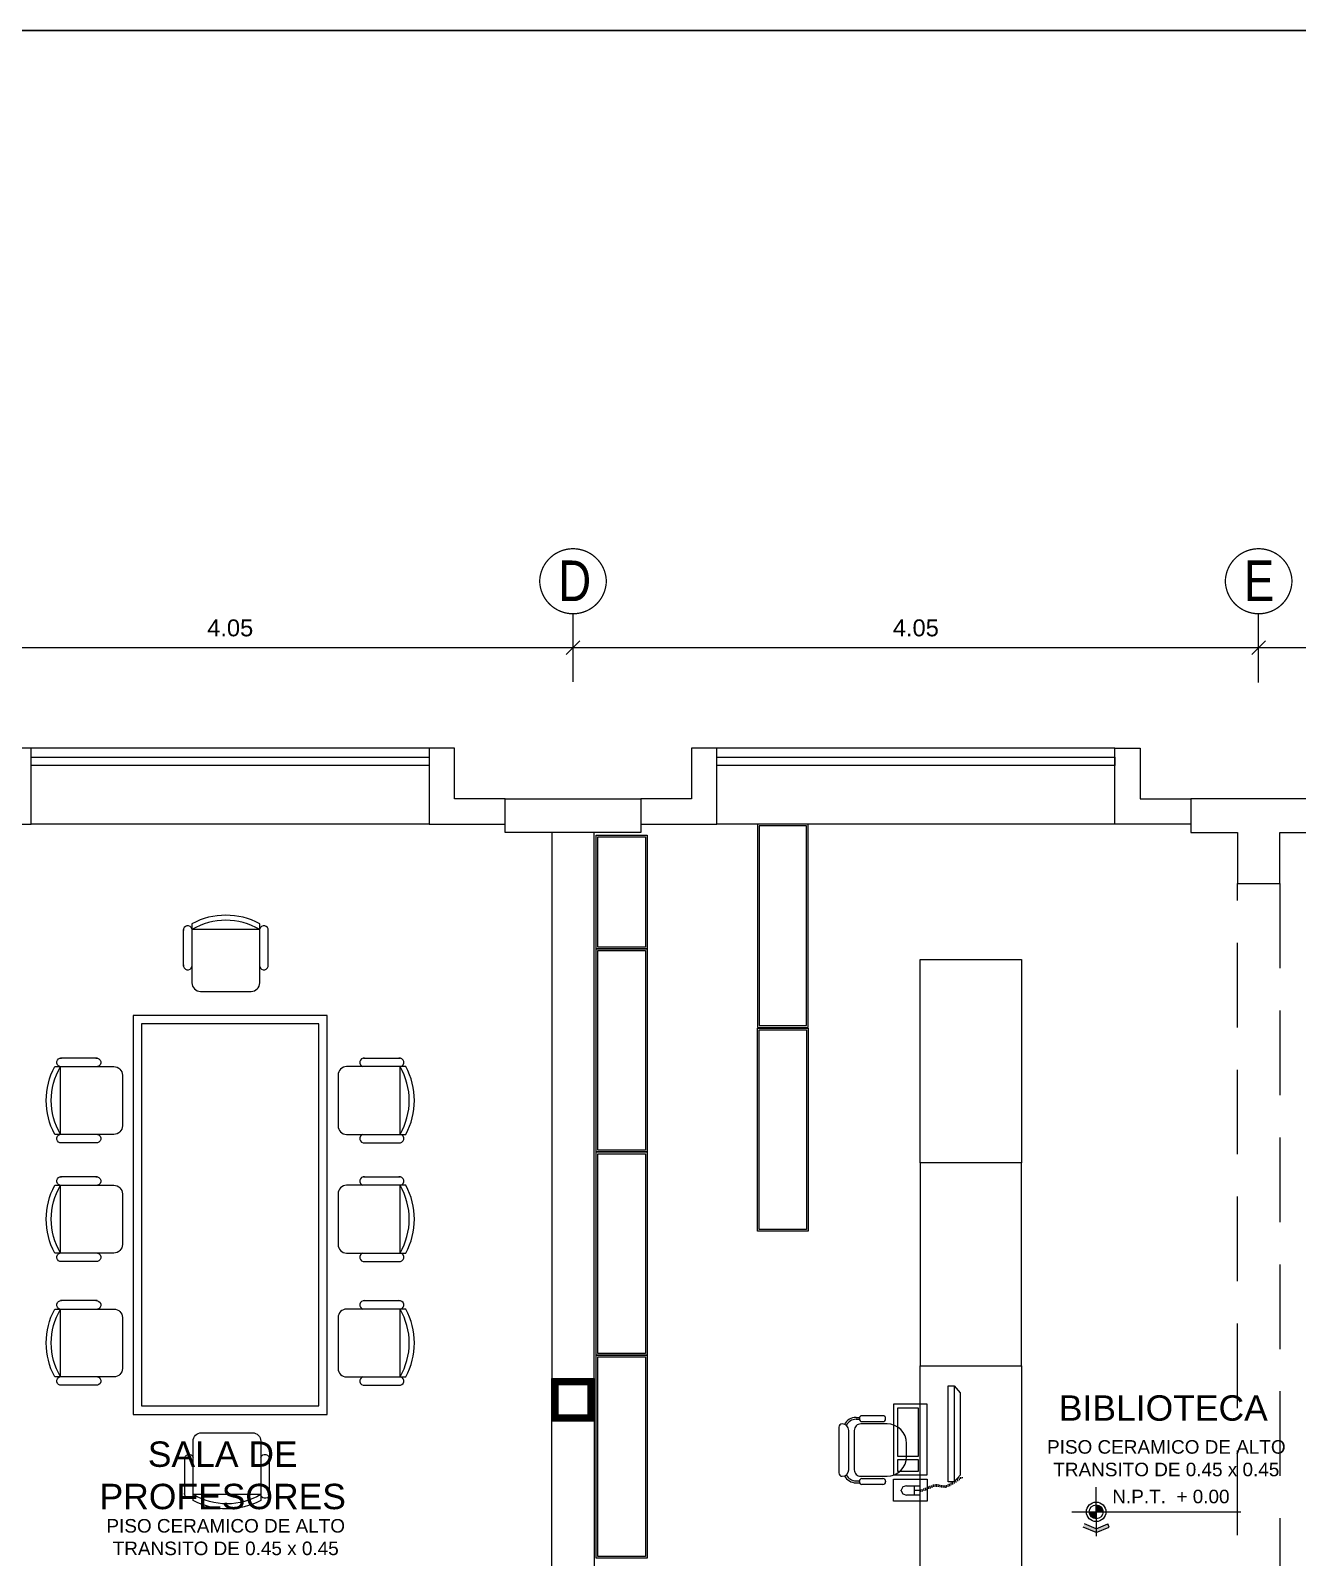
# Model space of a CAD drawing. Header units: millimetres. Extents: x 3354 to 3637, y 1117 to 1358.
# Drawn here: x 3387.9 to 3395.38, y 1235.56 to 1244.58 of the extents above; entities that cross this region are included whole.
import ezdxf

# ---------------------------------------------------------------- set-up
doc = ezdxf.new("R2010")
doc.units = ezdxf.units.MM
doc.linetypes.add('DASHED2', pattern=[0.375, 0.25, -0.125])
doc.layers.add('CASCO', color=252, linetype='Continuous', lineweight=9)
doc.layers.add('Efec-muebles', color=7, linetype='Continuous', lineweight=13, true_color=0x85826f)
doc.styles.add('1', font='arial.ttf')
doc.styles.get("Standard").update_dxf_attribs({"font": 'arial.ttf'})
doc.styles.add('style1', font='arial.ttf')
doc.styles.add('style2', font='arial.ttf')
doc.dimstyles.new('Esc  1  50', dxfattribs={"dimtxt": 0.1, "dimasz": 0.08, "dimexe": 0.2, "dimexo": 0.15, "dimgap": 0.065, "dimtad": 1, "dimzin": 4, "dimdsep": 46, "dimtxsty": 'Standard', "dimblk": 'OBLIQUE', "dimcen": 0.12, "dimdle": 0.15, "dimadec": 0, "dimazin": 0, "dimtfac": 1, "dimtix": 1, "dimtmove": 0, "dimatfit": 3, "dimldrblk": 'OBLIQUE', "dimfxl": 0, "dimarcsym": 0})

# ---------------------------------------------------------------- blocks, each defined once
blk = doc.blocks.new('SILLA1')
for p, q in [((-0.05, 0.2), (-0.4, 0.2)), ((-0.15, 0.25), (-0.3656, 0.25)), ((-0.3656, 0.2), (-0.3656, -0.2)), ((-0.05, 0.2), (-0.15, 0.2)), ((0, -0.15), (0, 0.15)), ((-0.4, -0.2), (-0.05, -0.2)), ((-0.15, -0.25), (-0.3656, -0.25))]:
    blk.add_line(p, q)
for centre, radius, start, end in [((-0.0264, 0), 0.4237, 151.83711, 208.16289), ((-0.0264, 0), 0.3937, 149.47325, 210.52675), ((-0.3622, 0.2246), 0.0256, 83.03087, 253.72604), ((-0.1534, 0.2246), 0.0256, 286.27396, 96.96913), ((-0.05, 0.15), 0.05, 0, 90), ((-0.05, -0.15), 0.05, 270, 0), ((-0.3622, -0.2246), 0.0256, 106.27396, 276.96913), ((-0.1534, -0.2246), 0.0256, 263.03087, 73.72604)]:
    blk.add_arc(centre, radius, start, end)
blk = doc.blocks.new('sdsf')
at = {"layer": 'Efec-muebles'}
for p, q in [((3315.161, 1707.7768), (3315.161, 1707.9075)), ((3315.161, 1707.9075), (3315.3599, 1707.9075)), ((3315.3599, 1707.9075), (3315.3599, 1707.7768)), ((3315.0001, 1707.8019), (3315.0013, 1707.788)), ((3315.0096, 1707.8081), (3315.0108, 1707.7941)), ((3315.018, 1707.8131), (3315.0191, 1707.7991)), ((3315.0275, 1707.8187), (3315.0286, 1707.8047)), ((3315.0359, 1707.8232), (3315.037, 1707.8086)), ((3315.0454, 1707.8271), (3315.0465, 1707.8131)), ((3315.0549, 1707.8282), (3315.056, 1707.8137)), ((3315.0644, 1707.8265), (3315.0655, 1707.8126)), ((3315.0739, 1707.8271), (3315.075, 1707.8131)), ((3315.0845, 1707.8248), (3315.0856, 1707.8109)), ((3315.094, 1707.8221), (3315.0951, 1707.8075)), ((3315.1035, 1707.8215), (3315.1046, 1707.8075)), ((3315.113, 1707.8221), (3315.1141, 1707.8081)), ((3315.1225, 1707.8226), (3315.1236, 1707.8086)), ((3315.1314, 1707.8282), (3315.1331, 1707.8137)), ((3315.1409, 1707.8316), (3315.142, 1707.817)), ((3315.1504, 1707.8349), (3315.1515, 1707.8204)), ((3315.1599, 1707.8399), (3315.161, 1707.826)), ((3315.1694, 1707.8433), (3315.1705, 1707.8288)), ((3315.1789, 1707.8466), (3315.18, 1707.8321)), ((3315.1884, 1707.8494), (3315.1895, 1707.8355)), ((3315.1979, 1707.8522), (3315.199, 1707.8377)), ((3315.2046, 1707.8159), (3315.2046, 1707.8707)), ((3315.2046, 1707.8707), (3315.2834, 1707.8707)), ((3315.2046, 1707.8433), (3315.2381, 1707.8433)), ((3315.2834, 1707.8159), (3315.2046, 1707.8159)), ((3315.2381, 1707.8159), (3315.2381, 1707.8707)), ((3315.3046, 1707.8634), (3315.2834, 1707.8707)), ((3315.2834, 1707.8159), (3315.3046, 1707.8232)), ((3315.3136, 1707.845), (3315.3046, 1707.8634)), ((3315.3046, 1707.8232), (3315.3136, 1707.8416)), ((3315.3136, 1707.845), (3315.3136, 1707.8416)), ((3315.4219, 1707.8083), (3315.5456, 1707.8083)), ((3314.9515, 1707.7707), (3314.9521, 1707.7656)), ((3314.961, 1707.7751), (3314.9622, 1707.7656)), ((3314.9663, 1707.7534), (3315.0013, 1707.7925)), ((3314.9663, 1707.2668), (3314.9663, 1707.7534)), ((3314.9705, 1707.7824), (3314.9716, 1707.7679)), ((3314.98, 1707.7897), (3314.9811, 1707.7751)), ((3314.9895, 1707.7958), (3314.9906, 1707.7813)), ((3315.0013, 1707.2261), (3315.0013, 1707.7925)), ((3315.0013, 1707.7925), (3315.0365, 1707.7925)), ((3315.0365, 1707.7925), (3315.0365, 1707.2261)), ((3315.1605, 1707.7505), (3315.1605, 1707.3349)), ((3315.3599, 1707.7505), (3315.1605, 1707.7505)), ((3315.3599, 1707.7768), (3315.161, 1707.7768)), ((3315.2108, 1707.7288), (3315.2108, 1707.6628)), ((3315.3353, 1707.7288), (3315.2108, 1707.7288)), ((3315.3353, 1707.6628), (3315.3353, 1707.7288)), ((3315.3599, 1707.3349), (3315.3599, 1707.7505)), ((3315.5525, 1707.7599), (3315.3978, 1707.7599)), ((3315.4064, 1707.789), (3315.4064, 1707.7929)), ((3315.5456, 1707.7735), (3315.4219, 1707.7735)), ((3315.5804, 1707.7985), (3315.56, 1707.7985)), ((3315.5804, 1707.7869), (3315.5609, 1707.7869)), ((3315.5611, 1707.7929), (3315.5611, 1707.789)), ((3315.5911, 1707.4892), (3315.5911, 1707.7212)), ((3315.6238, 1707.7212), (3315.6238, 1707.4892)), ((3315.6625, 1707.7599), (3315.6625, 1707.7599)), ((3315.6818, 1707.4698), (3315.6818, 1707.7405)), ((3315.2108, 1707.6628), (3315.3353, 1707.6628)), ((3315.2108, 1707.641), (3315.2108, 1707.3572)), ((3315.3353, 1707.641), (3315.2108, 1707.641)), ((3315.2818, 1707.6438), (3315.2818, 1707.5665)), ((3315.3353, 1707.3572), (3315.3353, 1707.641)), ((3315.3978, 1707.4505), (3315.5525, 1707.4505)), ((3315.6625, 1707.4505), (3315.6625, 1707.4505)), ((3315.2108, 1707.3572), (3315.3353, 1707.3572)), ((3315.4064, 1707.4214), (3315.4064, 1707.4175)), ((3315.5456, 1707.4368), (3315.4219, 1707.4368)), ((3315.4219, 1707.402), (3315.5456, 1707.402)), ((3315.5804, 1707.4118), (3315.56, 1707.4118)), ((3315.5804, 1707.4234), (3315.5609, 1707.4234)), ((3315.5611, 1707.4175), (3315.5611, 1707.4214)), ((3315.0013, 1707.2261), (3314.9663, 1707.2668)), ((3315.1605, 1707.3349), (3315.3599, 1707.3349)), ((3315.0365, 1707.2261), (3315.0013, 1707.2261))]:
    blk.add_line(p, q, dxfattribs=at)
for centre, radius, start, end in [((3315.4219, 1707.7929), 0.0155, 90, 180), ((3315.5456, 1707.7929), 0.0155, 0, 90), ((3315.3978, 1707.6438), 0.116, 90, 180), ((3315.4219, 1707.789), 0.0155, 180, 270), ((3315.5456, 1707.789), 0.0155, 270, 0), ((3315.5525, 1707.7212), 0.0387, 360, 90), ((3315.5804, 1707.7212), 0.0773, 27.88061, 90), ((3315.5804, 1707.7212), 0.0657, 27.61949, 90), ((3315.6625, 1707.7212), 0.0387, 90, 180), ((3315.6625, 1707.7405), 0.0193, 360, 90), ((3315.3978, 1707.5665), 0.116, 180, 270), ((3315.5525, 1707.4892), 0.0387, 270, 0), ((3315.5804, 1707.4892), 0.0657, 270, 332.38051), ((3315.5804, 1707.4892), 0.0773, 270, 332.11939), ((3315.6625, 1707.4892), 0.0387, 180, 270), ((3315.6625, 1707.4698), 0.0193, 270, 0), ((3315.4219, 1707.4214), 0.0155, 90, 180), ((3315.4219, 1707.4175), 0.0155, 180, 270), ((3315.5456, 1707.4214), 0.0155, 0, 90), ((3315.5456, 1707.4175), 0.0155, 270, 0)]:
    blk.add_arc(centre, radius, start, end, dxfattribs=at)
blk = doc.blocks.new('_Oblique')
at = {"color": 0, "linetype": 'ByBlock', "lineweight": -2}
blk.add_line((-0.5, -0.5), (0.5, 0.5), dxfattribs=at)
blk = doc.blocks.new('*D287')
at = {"layer": 'CASCO', "color": 0, "lineweight": -2, "transparency": 16777216}
for p, q in [((3364.4363, 1272.6032), (3364.4363, 1273.0099)), ((3368.4863, 1272.6077), (3368.4863, 1273.0099)), ((3364.2863, 1272.8099), (3368.6363, 1272.8099))]:
    blk.add_line(p, q, dxfattribs=at)
at = {"layer": 'Defpoints', "color": 0, "transparency": 16777216}
for p in [(3368.4863, 1272.8099), (3364.4363, 1272.4532), (3368.4863, 1272.4577)]:
    blk.add_point(p, dxfattribs=at)
at = {"layer": 'CASCO', "color": 0, "lineweight": -2, "transparency": 16777216, "xscale": 0.08, "yscale": 0.08, "zscale": 0.08, "rotation": 180}
blk.add_blockref('_Oblique', (3364.4363, 1272.8099), dxfattribs=at)
at = {"layer": 'CASCO', "color": 0, "lineweight": -2, "transparency": 16777216, "xscale": 0.08, "yscale": 0.08, "zscale": 0.08}
blk.add_blockref('_Oblique', (3368.4863, 1272.8099), dxfattribs=at)
at = {"layer": 'CASCO', "color": 0, "transparency": 16777216, "insert": (3366.4613, 1272.9259), "char_height": 0.1, "attachment_point": 5}
blk.add_mtext('4.05', dxfattribs=at)
blk = doc.blocks.new('*D288')
at = {"layer": 'CASCO', "color": 0, "lineweight": -2, "transparency": 16777216}
for p, q in [((3368.4863, 1272.6077), (3368.4863, 1273.0099)), ((3372.5363, 1272.6032), (3372.5363, 1273.0099)), ((3368.3363, 1272.8099), (3372.6863, 1272.8099))]:
    blk.add_line(p, q, dxfattribs=at)
at = {"layer": 'Defpoints', "color": 0, "transparency": 16777216}
for p in [(3372.5363, 1272.8099), (3368.4863, 1272.4577), (3372.5363, 1272.4532)]:
    blk.add_point(p, dxfattribs=at)
at = {"layer": 'CASCO', "color": 0, "lineweight": -2, "transparency": 16777216, "xscale": 0.08, "yscale": 0.08, "zscale": 0.08, "rotation": 180}
blk.add_blockref('_Oblique', (3368.4863, 1272.8099), dxfattribs=at)
at = {"layer": 'CASCO', "color": 0, "lineweight": -2, "transparency": 16777216, "xscale": 0.08, "yscale": 0.08, "zscale": 0.08}
blk.add_blockref('_Oblique', (3372.5363, 1272.8099), dxfattribs=at)
at = {"layer": 'CASCO', "color": 0, "transparency": 16777216, "insert": (3370.5113, 1272.9259), "char_height": 0.1, "attachment_point": 5}
blk.add_mtext('4.05', dxfattribs=at)
blk = doc.blocks.new('*D289')
at = {"layer": 'CASCO', "color": 0, "lineweight": -2, "transparency": 16777216}
for p, q in [((3372.5363, 1272.6032), (3372.5363, 1273.0099)), ((3376.5863, 1272.6032), (3376.5863, 1273.0099)), ((3372.3863, 1272.8099), (3376.7363, 1272.8099))]:
    blk.add_line(p, q, dxfattribs=at)
at = {"layer": 'Defpoints', "color": 0, "transparency": 16777216}
for p in [(3376.5863, 1272.8099), (3372.5363, 1272.4532), (3376.5863, 1272.4532)]:
    blk.add_point(p, dxfattribs=at)
at = {"layer": 'CASCO', "color": 0, "lineweight": -2, "transparency": 16777216, "xscale": 0.08, "yscale": 0.08, "zscale": 0.08, "rotation": 180}
blk.add_blockref('_Oblique', (3372.5363, 1272.8099), dxfattribs=at)
at = {"layer": 'CASCO', "color": 0, "lineweight": -2, "transparency": 16777216, "xscale": 0.08, "yscale": 0.08, "zscale": 0.08}
blk.add_blockref('_Oblique', (3376.5863, 1272.8099), dxfattribs=at)
at = {"layer": 'CASCO', "color": 0, "transparency": 16777216, "insert": (3374.5613, 1272.9259), "char_height": 0.1, "attachment_point": 5}
blk.add_mtext('4.05', dxfattribs=at)
blk = doc.blocks.new('dtyrdyt')
at = {"layer": 'CASCO'}
h = blk.add_hatch(color=256, dxfattribs=at)
h.paths.add_polyline_path([(850.1257, 424.9391), (850.167, 424.9391, 0.414214), (850.1257, 424.9804)])
h.paths.add_polyline_path([(850.1257, 424.8978), (850.1257, 424.9391), (850.0844, 424.9391, 0.414214)])
blk.add_hatch(color=256, dxfattribs=at).paths.add_polyline_path([(850.1257, 424.839), (850.057, 424.8675), (850.0494, 424.8491), (850.1257, 424.8176), (850.202, 424.8491), (850.1944, 424.8675)])
for p, q in [((850.1257, 424.9391), (850.1257, 425.0839)), ((849.9811, 424.9391), (850.9807, 424.9391)), ((850.1257, 424.9391), (850.1257, 424.7945)), ((850.1257, 424.8176), (850.0494, 424.8491)), ((850.1257, 424.839), (850.057, 424.8675)), ((850.1257, 424.839), (850.1944, 424.8675)), ((850.1257, 424.8176), (850.202, 424.8491)), ((850.202, 424.8491), (850.1944, 424.8675))]:
    blk.add_line(p, q, dxfattribs=at)
for radius in [0.0578, 0.0413]:
    blk.add_circle((850.1257, 424.9391), radius, dxfattribs=at)
blk = doc.blocks.new('1PIDS')
at = {"layer": 'CASCO', "lineweight": 0}
for p, q in [((3367.6363, 1272.2169), (3365.2863, 1272.2169)), ((3371.6863, 1272.2169), (3369.3363, 1272.2169)), ((3367.6363, 1271.7669), (3365.2863, 1271.7669)), ((3371.6863, 1271.7669), (3369.3363, 1271.7669))]:
    blk.add_line(p, q, dxfattribs=at)
at = {"layer": 'CASCO', "ltscale": 2, "const_width": 0.0076}
for points in [[(3368.6831, 1273.2067, 0.951688), (3368.2894, 1273.2067, 1)], [(3372.7331, 1273.2067, 0.951688), (3372.3394, 1273.2067, 1)]]:
    blk.add_lwpolyline(points, format="xyb", close=True, dxfattribs=at)
at = {"layer": 'CASCO', "ltscale": 2}
for points in [[(3365.2863, 1272.2169), (3365.1363, 1272.2169), (3365.1363, 1271.9169), (3364.8363, 1271.9169), (3364.8363, 1271.7669), (3365.2863, 1271.7669)], [(3369.3363, 1272.2169), (3369.1863, 1272.2169), (3369.1863, 1271.9169), (3368.8863, 1271.9169), (3368.8863, 1271.7669), (3369.3363, 1271.7669)], [(3371.6863, 1272.2169), (3371.8363, 1272.2169), (3371.8363, 1271.9169), (3372.1363, 1271.9169), (3372.1363, 1271.7669), (3371.6863, 1271.7669)], [(3368.3613, 1268.4919), (3368.6113, 1268.4919), (3368.6113, 1271.7169), (3368.3613, 1271.7169)]]:
    blk.add_lwpolyline(points, close=True, dxfattribs=at)
for points in [[(3367.7863, 1271.7669), (3368.0863, 1271.7669), (3368.0863, 1271.9169), (3367.7863, 1271.9169), (3367.7863, 1272.2169), (3367.6363, 1272.2169), (3367.6363, 1271.7669), (3367.6363, 1271.7669), (3367.7863, 1271.7669), (3367.7863, 1271.7669)], [(3368.4613, 1265.4669), (3368.4613, 1266.4669), (3368.4613, 1266.4669), (3366.5363, 1266.4669), (3366.5363, 1266.6169), (3368.3613, 1266.6169), (3368.3613, 1268.2419), (3368.6113, 1268.2419), (3368.6113, 1265.0169), (3368.6113, 1265.0169), (3368.4613, 1265.0169), (3368.4613, 1265.3169), (3368.3613, 1265.3169), (3368.3613, 1265.4669), (3368.4613, 1265.4669)]]:
    blk.add_lwpolyline(points, dxfattribs=at)
at = {"layer": 'CASCO'}
for points in [[(3365.2863, 1272.1634), (3367.6363, 1272.1634), (3367.6363, 1272.1134), (3365.2863, 1272.1134), (3365.2863, 1272.1634)], [(3369.3363, 1272.1634), (3371.6863, 1272.1634), (3371.6863, 1272.1134), (3369.3363, 1272.1134), (3369.3363, 1272.1634)], [(3368.0863, 1271.7169), (3368.0863, 1271.9169), (3368.8863, 1271.9169), (3368.8863, 1271.7169), (3368.0863, 1271.7169)]]:
    blk.add_lwpolyline(points, dxfattribs=at)
for points in [[(3372.1363, 1271.7169), (3372.4113, 1271.7169), (3372.4113, 1271.4169), (3372.6613, 1271.4169), (3372.6613, 1271.7169), (3372.9363, 1271.7169), (3372.9363, 1271.9169), (3372.9363, 1271.9169), (3372.1363, 1271.9169), (3372.1363, 1271.9169)], [(3368.6113, 1268.4919), (3368.6113, 1268.2419), (3368.3613, 1268.2419), (3368.3613, 1268.4919)]]:
    blk.add_lwpolyline(points, close=True, dxfattribs=at)
at = {"layer": 'CASCO', "linetype": 'DASHED2', "ltscale": 2}
blk.add_lwpolyline([(3372.4113, 1271.4169), (3372.6613, 1271.4169), (3372.6613, 1265.3169), (3372.4113, 1265.3169)], close=True, dxfattribs=at)
at = {"layer": 'CASCO', "const_width": 0.04}
blk.add_lwpolyline([(3368.5913, 1268.4719), (3368.5913, 1268.2619), (3368.3813, 1268.2619), (3368.3813, 1268.4719)], close=True, dxfattribs=at)
at = {"layer": 'CASCO'}
blk.add_blockref('dtyrdyt', (2521.4509, 842.766), dxfattribs=at)
at = {"layer": 'CASCO', "style": 'style1', "width": 0.8}
for s, p in [('D', (3368.3996, 1273.0845)), ('E', (3372.4496, 1273.0845))]:
    blk.add_text(s, height=0.24, dxfattribs=at).set_placement(p)
at = {"layer": 'CASCO', "style": '1'}
blk.add_text('N.P.T.  + 0.00', height=0.08, dxfattribs=at).set_placement((3371.6718, 1267.7558))
at = {"layer": 'CASCO'}
for s, insert, char_height, width, attachment_point, style in [('\\A1;BIBLIOTECA ', (3371.9732, 1268.3173, 0.1786), 0.15, 4.616591, 5, 'style2'), ('\\A1;SALA DE  \\PPROFESORES', (3366.4172, 1267.9197), 0.15, 4.616591, 5, 'style2'), ('PISO CERAMICO DE ALTO\\PTRANSITO DE 0.45 x 0.45', (3371.991, 1267.9142), 0.079978, 2.09636, 8, '1'), ('PISO CERAMICO DE ALTO\\PTRANSITO DE 0.45 x 0.45', (3366.4348, 1267.4482), 0.079978, 2.09636, 8, '1')]:
    blk.add_mtext(s, dxfattribs=dict(at, insert=insert, char_height=char_height, width=width, attachment_point=attachment_point, style=style))
for base, p1, p2, picture, middle in [((3368.4863, 1272.8099), (3364.4363, 1272.4532), (3368.4863, 1272.4577), '*D287', (3366.4613, 1272.9259)), ((3372.5363, 1272.8099), (3368.4863, 1272.4577), (3372.5363, 1272.4532), '*D288', (3370.5113, 1272.9259)), ((3376.5863, 1272.8099), (3372.5363, 1272.4532), (3376.5863, 1272.4532), '*D289', (3374.5613, 1272.9259))]:
    dim = blk.add_linear_dim(base=base, p1=p1, p2=p2, dimstyle='Esc  1  50', dxfattribs=at)
    dim.commit()
    dim.dimension.update_dxf_attribs({"geometry": picture, "text_midpoint": middle})

msp = doc.modelspace()

# ---------------------------------------------------------------- linework, layer by layer
at = {"ltscale": 2}
msp.add_lwpolyline([(3363.1802, 1244.5779), (3409.4977, 1244.5779), (3409.4977, 1208.4393), (3363.1802, 1208.4393)], close=True, dxfattribs=at)
at = {"layer": 'Efec-muebles'}
for p, q in [((3389.6525, 1238.7597), (3388.5056, 1238.7597)), ((3388.5056, 1238.7597), (3388.5056, 1236.4036)), ((3389.6025, 1238.7097), (3388.5556, 1238.7097)), ((3388.5556, 1238.7097), (3388.5556, 1236.4536)), ((3389.6025, 1236.4536), (3389.6025, 1238.7097)), ((3389.6525, 1236.4036), (3389.6525, 1238.7597)), ((3388.5556, 1236.4536), (3389.6025, 1236.4536)), ((3388.5056, 1236.4036), (3389.6525, 1236.4036))]:
    msp.add_line(p, q, dxfattribs=at)
for points in [[(3392.494, 1239.8899), (3392.194, 1239.8899), (3392.194, 1238.6899), (3392.494, 1238.6899)], [(3392.484, 1239.8799), (3392.204, 1239.8799), (3392.204, 1238.6999), (3392.484, 1238.6999)], [(3391.2413, 1239.8245), (3391.5413, 1239.8245), (3391.5413, 1239.1536), (3391.2413, 1239.1536)], [(3391.2513, 1239.8145), (3391.5313, 1239.8145), (3391.5313, 1239.1636), (3391.2513, 1239.1636)], [(3391.2413, 1239.1536), (3391.5413, 1239.1536), (3391.5413, 1237.9536), (3391.2413, 1237.9536)], [(3391.2513, 1239.1436), (3391.5313, 1239.1436), (3391.5313, 1237.9636), (3391.2513, 1237.9636)], [(3393.154, 1239.0899), (3393.754, 1239.0899), (3393.754, 1237.8899), (3393.154, 1237.8899)], [(3392.494, 1237.4855), (3392.194, 1237.4855), (3392.194, 1238.6855), (3392.494, 1238.6855)], [(3392.484, 1237.4955), (3392.204, 1237.4955), (3392.204, 1238.6755), (3392.484, 1238.6755)], [(3391.2413, 1237.9536), (3391.5413, 1237.9536), (3391.5413, 1236.7536), (3391.2413, 1236.7536)], [(3391.2513, 1237.9436), (3391.5313, 1237.9436), (3391.5313, 1236.7636), (3391.2513, 1236.7636)], [(3393.154, 1236.6899), (3393.754, 1236.6899), (3393.754, 1237.8899), (3393.154, 1237.8899)], [(3391.2413, 1236.7536), (3391.5413, 1236.7536), (3391.5413, 1235.5536), (3391.2413, 1235.5536)], [(3391.2513, 1236.7436), (3391.5313, 1236.7436), (3391.5313, 1235.5636), (3391.2513, 1235.5636)], [(3393.154, 1236.6899), (3393.754, 1236.6899), (3393.754, 1235.4899), (3393.154, 1235.4899)]]:
    msp.add_lwpolyline(points, close=True, dxfattribs=at)

# ---------------------------------------------------------------- block references
at = {"layer": 'CASCO'}
msp.add_blockref('1PIDS', (22.6178, -31.877), dxfattribs=at)
at = {"layer": 'Efec-muebles'}
for name, p, rotation in [('SILLA1', (3389.0534, 1238.9022), 270), ('SILLA1', (3389.7167, 1238.2579), 180), ('SILLA1', (3389.7167, 1237.5568), 180), ('SILLA1', (3389.7167, 1236.8255), 180), ('sdsf', (6708.3566, 2943.7981), 180)]:
    msp.add_blockref(name, p, dxfattribs=dict(at, rotation=rotation))
at = {"layer": 'Efec-muebles', "xscale": -1}
for p, rotation in [((3388.4424, 1238.2579), 180), ((3388.4424, 1237.5568), 180), ((3388.4424, 1236.8255), 180), ((3389.0599, 1236.2953), 270)]:
    msp.add_blockref('SILLA1', p, dxfattribs=dict(at, rotation=rotation))

doc.saveas('drawing.dxf')
